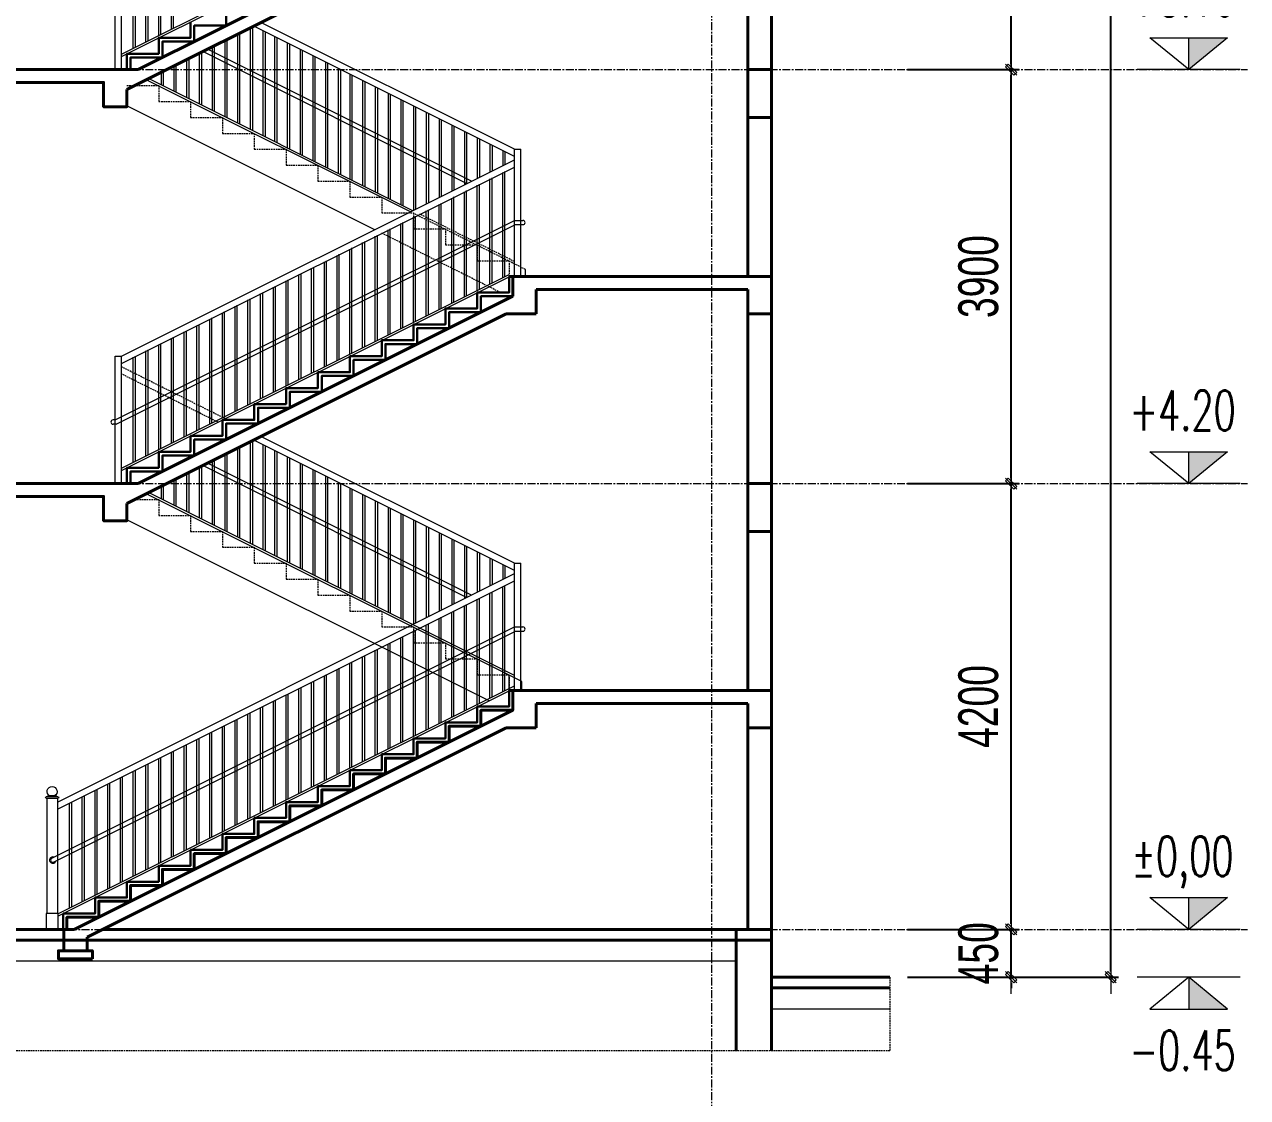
# Model space of a CAD drawing. Header units: millimetres. Extents: x 3174748 to 6019813, y -1021377 to -112338.
# Drawn here: x 3605885 to 3617405, y -285357 to -275248 of the extents above; entities that cross this region are included whole.
import ezdxf
from ezdxf.enums import TextEntityAlignment as Align

# ---------------------------------------------------------------- set-up
doc = ezdxf.new("R2010")
doc.units = ezdxf.units.MM
doc.header["$LTSCALE"] = 60
doc.header["$MEASUREMENT"] = 0
doc.linetypes.add('CENTER', pattern=[2, 1.25, -0.25, 0.25, -0.25])
doc.linetypes.add('HIDDEN', pattern=[0.375, 0.25, -0.125])
doc.layers.get('DEFPOINTS').update_dxf_attribs({"lineweight": 0})
for name, color, linetype, lineweight in [('cat1', 30, 'Continuous', 40), ('cat2', 22, 'Continuous', 30), ('dim', 144, 'Continuous', 13), ('hatch1', 136, 'Continuous', 9), ('LC Dim', 8, 'Continuous', 18), ('LC Text1', 3, 'Continuous', 20), ('LC Text2', 7, 'Continuous', 25), ('manh2', 155, 'Continuous', 9), ('noithat', 125, 'Continuous', 9), ('thay1', 63, 'Continuous', 18), ('thay2', 151, 'Continuous', 15), ('truc', 76, 'CENTER', 9)]:
    doc.layers.add(name, color=color, linetype=linetype, lineweight=lineweight)
doc.styles.add('HOATBIF', font='hoatbif.shx', dxfattribs={"width": 0.7})
doc.styles.add('T1', font='Vnsimli.shx', dxfattribs={"width": 0.8})
doc.dimstyles.new('1-150', dxfattribs={"dimscale": 150, "dimtxt": 2.5, "dimasz": 0.35, "dimexe": 0.5, "dimexo": 0, "dimgap": 0.8, "dimtad": 1, "dimdec": 0, "dimzin": 0, "dimdsep": 46, "dimtxsty": 'HOATBIF', "dimblk1": 'DOT', "dimblk2": 'DOT', "dimsah": 1, "dimcen": -1, "dimdle": 1, "dimclrd": 256, "dimclre": 256, "dimclrt": 4, "dimadec": 3, "dimazin": 2, "dimtfac": 0.333333, "dimtdec": 0, "dimtix": 1, "dimtmove": 2, "dimatfit": 3, "dimldrblk": 'DOT', "dimfxl": 1, "dimtvp": 0.833333, "dimtolj": 1, "dimtzin": 0, "dimarcsym": 0})

# ---------------------------------------------------------------- blocks, each defined once
blk = doc.blocks.new('A$C4B062B56')
at = {"layer": 'noithat', "linetype": 'ByBlock'}
for p, q in [((7, 1100), (117, 1100)), ((7, 1100), (117, 1100)), ((7, 1100), (117, 1100)), ((7, 1085), (117, 1085)), ((12, 1100), (112, 1100)), ((12, 1085), (12, 0)), ((22, 1100), (22, 1105)), ((27, 1110), (98, 1110)), ((103, 1100), (103, 1105)), ((112, 1085), (112, 0)), ((7, 0), (117, 0)), ((7, 0), (117, 0)), ((7, 0), (7, -150)), ((12, 0), (112, 0)), ((12, 0), (112, 0)), ((117, 0), (117, -150)), ((7, -150), (117, -150)), ((7, -150), (117, -150)), ((12, -150), (112, -150)), ((12, -150), (112, -150))]:
    blk.add_line(p, q, dxfattribs=at)
for centre, radius, start, end in [((62, 1150), 46.7, 299.9724, 240.0276), ((7, 1093), 7.5, 90, 270), ((7, 1093), 7.5, 90, 270), ((27, 1105), 5, 90, 180), ((98, 1105), 5, 0, 90), ((117, 1093), 7.5, 270, 90)]:
    blk.add_arc(centre, radius, start, end, dxfattribs=at)
blk = doc.blocks.new('Caodo1')
at = {"layer": 'LC Text1'}
blk.add_hatch(color=4, dxfattribs=at).paths.add_polyline_path([(0, 200.2), (0, 0), (243.4, 200.2)])
at = {"layer": 'LC Text1', "color": 4}
for p, q in [((0, 0), (0, 200.2)), ((323.6, 0), (-323.6, 0))]:
    blk.add_line(p, q, dxfattribs=at)
blk.add_lwpolyline([(-243.4, 200.2), (243.4, 200.2), (0, 0), (0, 0)], close=True, dxfattribs=at)
at = {"layer": 'LC Text1', "color": 4, "style": 'T1', "width": 0.8}
blk.add_attdef('%%P0,00', text='', height=250, dxfattribs=at).set_placement((-39, 459.5), align=Align.MIDDLE_CENTER)
blk = doc.blocks.new('A$C343C5123')
at = {"layer": 'truc'}
for p, q in [((13843, 0), (13843, 26899)), ((-2053, 14268), (18889, 14268)), ((-2053, 10368), (18889, 10368)), ((-2053, 6168), (18889, 6168))]:
    blk.add_line(p, q, dxfattribs=at)
blk = doc.blocks.new('DOT')
at = {"layer": 'LC Dim'}
blk.add_line((-3, 0), (3, 0), dxfattribs=at)
at = {"layer": 'LC Dim', "color": 4}
blk.add_line((-1, -1), (1, 1), dxfattribs=at)
blk.add_lwpolyline([(0.5, 1), (-1, -0.5), (-0.5, -1), (1, 0.5)], close=True, dxfattribs=at)
blk = doc.blocks.new('*D107')
at = {"layer": 'DEFPOINTS', "color": 0, "transparency": 16777216}
for p in [(3614201, -283773), (3615178, -283773), (3614201, -284223)]:
    blk.add_point(p, dxfattribs=at)
at = {"layer": 'dim', "lineweight": -2, "transparency": 16777216}
for p, q in [((3615178, -283721), (3615178, -283668)), ((3614201, -283773), (3615253, -283773)), ((3615178, -284223), (3615178, -283773)), ((3614201, -284223), (3615253, -284223)), ((3615178, -284276), (3615178, -284328))]:
    blk.add_line(p, q, dxfattribs=at)
at = {"layer": 'dim', "lineweight": -2, "transparency": 16777216, "xscale": 52.5, "yscale": 52.5, "zscale": 52.5}
for p, rotation in [((3615178, -283773), 270), ((3615178, -284223), 90)]:
    blk.add_blockref('DOT', p, dxfattribs=dict(at, rotation=rotation))
at = {"layer": 'dim', "color": 4, "transparency": 16777216, "insert": (3614871, -283998), "char_height": 375, "attachment_point": 5, "rotation": 90, "style": 'HOATBIF'}
blk.add_mtext('\\A1;450', dxfattribs=at)
blk = doc.blocks.new('*D108')
at = {"layer": 'DEFPOINTS', "color": 0, "transparency": 16777216}
for p in [(3614201, -279573), (3615178, -279573), (3614201, -283773)]:
    blk.add_point(p, dxfattribs=at)
at = {"layer": 'dim', "lineweight": -2, "transparency": 16777216}
for p, q in [((3614201, -279573), (3615253, -279573)), ((3615178, -283721), (3615178, -279626)), ((3614201, -283773), (3615253, -283773))]:
    blk.add_line(p, q, dxfattribs=at)
at = {"layer": 'dim', "lineweight": -2, "transparency": 16777216, "xscale": 52.5, "yscale": 52.5, "zscale": 52.5}
for p, rotation in [((3615178, -279573), 90), ((3615178, -283773), 270)]:
    blk.add_blockref('DOT', p, dxfattribs=dict(at, rotation=rotation))
at = {"layer": 'dim', "color": 4, "transparency": 16777216, "insert": (3614871, -281673), "char_height": 375, "attachment_point": 5, "rotation": 90, "style": 'HOATBIF'}
blk.add_mtext('\\A1;4200', dxfattribs=at)
blk = doc.blocks.new('*D109')
at = {"layer": 'DEFPOINTS', "color": 0, "transparency": 16777216}
for p in [(3614201, -275673), (3615178, -275673), (3614201, -279573)]:
    blk.add_point(p, dxfattribs=at)
at = {"layer": 'dim', "lineweight": -2, "transparency": 16777216}
for p, q in [((3614201, -275673), (3615253, -275673)), ((3615178, -279521), (3615178, -275726)), ((3614201, -279573), (3615253, -279573))]:
    blk.add_line(p, q, dxfattribs=at)
at = {"layer": 'dim', "lineweight": -2, "transparency": 16777216, "xscale": 52.5, "yscale": 52.5, "zscale": 52.5}
for p, rotation in [((3615178, -275673), 90), ((3615178, -279573), 270)]:
    blk.add_blockref('DOT', p, dxfattribs=dict(at, rotation=rotation))
at = {"layer": 'dim', "color": 4, "transparency": 16777216, "insert": (3614871, -277623), "char_height": 375, "attachment_point": 5, "rotation": 90, "style": 'HOATBIF'}
blk.add_mtext('\\A1;3900', dxfattribs=at)
blk = doc.blocks.new('*D110')
at = {"layer": 'DEFPOINTS', "color": 0, "transparency": 16777216}
for p in [(3614201, -271773), (3615178, -271773), (3614201, -275673)]:
    blk.add_point(p, dxfattribs=at)
at = {"layer": 'dim', "lineweight": -2, "transparency": 16777216}
for p, q in [((3614201, -271773), (3615253, -271773)), ((3615178, -275621), (3615178, -271826)), ((3614201, -275673), (3615253, -275673))]:
    blk.add_line(p, q, dxfattribs=at)
at = {"layer": 'dim', "lineweight": -2, "transparency": 16777216, "xscale": 52.5, "yscale": 52.5, "zscale": 52.5}
for p, rotation in [((3615178, -271773), 90), ((3615178, -275673), 270)]:
    blk.add_blockref('DOT', p, dxfattribs=dict(at, rotation=rotation))
at = {"layer": 'dim', "color": 4, "transparency": 16777216, "insert": (3614871, -273723), "char_height": 375, "attachment_point": 5, "rotation": 90, "style": 'HOATBIF'}
blk.add_mtext('\\A1;3900', dxfattribs=at)
blk = doc.blocks.new('*D113')
at = {"layer": 'DEFPOINTS', "color": 0, "transparency": 16777216}
for p in [(3614201, -265073), (3616116, -265073), (3614201, -284223)]:
    blk.add_point(p, dxfattribs=at)
at = {"layer": 'dim', "lineweight": -2, "transparency": 16777216}
for p, q in [((3614201, -265073), (3616191, -265073)), ((3616116, -284171), (3616116, -265126)), ((3614201, -284223), (3616191, -284223))]:
    blk.add_line(p, q, dxfattribs=at)
at = {"layer": 'dim', "lineweight": -2, "transparency": 16777216, "xscale": 52.5, "yscale": 52.5, "zscale": 52.5}
for p, rotation in [((3616116, -265073), 90), ((3616116, -284223), 270)]:
    blk.add_blockref('DOT', p, dxfattribs=dict(at, rotation=rotation))
at = {"layer": 'dim', "color": 4, "transparency": 16777216, "insert": (3615808, -274648), "char_height": 375, "attachment_point": 5, "rotation": 90, "style": 'HOATBIF'}
blk.add_mtext('\\A1;19150', dxfattribs=at)

msp = doc.modelspace()

# ---------------------------------------------------------------- linework, layer by layer
at = {"layer": 'cat1'}
for p, q in [((3612919.7, -264873.4), (3612919.7, -284917.7)), ((3612699.7, -265193.4), (3612699.7, -277623.4)), ((3606954.7, -275673.4), (3610484.7, -273908.4)), ((3606849.7, -275860.1), (3610423.1, -274073.4)), ((3610449.7, -277623.4), (3612919.7, -277623.4)), ((3610484.7, -277623.4), (3610484.7, -277808.4)), ((3610704.7, -277743.4), (3612699.7, -277743.4)), ((3610704.7, -277743.4), (3610704.7, -277973.4)), ((3612699.7, -277743.4), (3612699.7, -281523.4)), ((3606954.7, -279573.4), (3610484.7, -277808.4)), ((3606849.7, -279760.1), (3610423.1, -277973.4)), ((3610423.1, -277973.4), (3610704.7, -277973.4)), ((3612699.7, -277973.4), (3612919.7, -277973.4)), ((3610449.7, -281523.4), (3612919.7, -281523.4)), ((3610484.7, -281523.4), (3610484.7, -281708.4)), ((3610704.7, -281643.4), (3610704.7, -281873.4)), ((3610704.7, -281643.4), (3612699.7, -281643.4)), ((3612699.7, -281643.4), (3612699.7, -283773.4)), ((3606354.7, -283773.4), (3610484.7, -281708.4)), ((3606474.7, -283847.6), (3610423.1, -281873.4)), ((3610423.1, -281873.4), (3610704.7, -281873.4)), ((3612699.7, -281873.4), (3612919.7, -281873.4)), ((3606354.7, -283773.4), (3601419.7, -283773.4)), ((3606254.7, -283773.4), (3606254.7, -283973.4)), ((3606474.7, -283973.4), (3606474.7, -283847.6)), ((3612919.7, -283773.4), (3606623.1, -283773.4)), ((3612589.7, -283773.4), (3612589.7, -284917.7)), ((3612919.7, -283873.4), (3601750.5, -283873.4)), ((3606254.7, -283973.4), (3606474.7, -283973.4)), ((3614034.9, -284223.4), (3612919.7, -284223.4)), ((3614034.9, -284323.4), (3612919.7, -284323.4))]:
    msp.add_line(p, q, dxfattribs=at)
for points in [[(3606954.7, -275673.4), (3601750.5, -275673.4), (3601750.5, -276123.4), (3601970.5, -276123.4), (3601970.5, -275793.4), (3604749.7, -275793.4), (3604749.7, -276123.4), (3604969.7, -276123.4), (3604969.7, -275793.4), (3606629.7, -275793.4), (3606629.7, -276023.4), (3606849.7, -276023.4), (3606849.7, -275860.1)], [(3606954.7, -279573.4), (3601750.5, -279573.4), (3601750.5, -280023.4), (3601970.5, -280023.4), (3601970.5, -279693.4), (3604749.7, -279693.4), (3604749.7, -280023.4), (3604969.7, -280023.4), (3604969.7, -279693.4), (3606629.7, -279693.4), (3606629.7, -279923.4), (3606849.7, -279923.4), (3606849.7, -279760.1)], [(3606284.7, -283773.4), (3606284.7, -283658.4), (3606584.7, -283658.4), (3606584.7, -283508.4), (3606884.7, -283508.4), (3606884.7, -283358.4), (3607184.7, -283358.4), (3607184.7, -283208.4), (3607484.7, -283208.4), (3607484.7, -283058.4), (3607784.7, -283058.4), (3607784.7, -282908.4), (3608084.7, -282908.4), (3608084.7, -282758.4), (3608384.7, -282758.4), (3608384.7, -282608.4), (3608684.7, -282608.4), (3608684.7, -282458.4), (3608984.7, -282458.4), (3608984.7, -282308.4), (3609284.7, -282308.4), (3609284.7, -282158.4), (3609584.7, -282158.4), (3609584.7, -282008.4), (3609884.7, -282008.4), (3609884.7, -281858.4), (3610184.7, -281858.4), (3610184.7, -281708.4), (3610484.7, -281708.4), (3610484.7, -281523.4)]]:
    msp.add_lwpolyline(points, dxfattribs=at)
for points in [[(3612919.7, -275673.4), (3612699.7, -275673.4), (3612699.7, -276123.4), (3612919.7, -276123.4)], [(3612919.7, -279573.4), (3612699.7, -279573.4), (3612699.7, -280023.4), (3612919.7, -280023.4)], [(3606524.7, -284049.5), (3606204.7, -284049.5), (3606204.7, -283973.4), (3606524.7, -283973.4)]]:
    msp.add_lwpolyline(points, close=True, dxfattribs=at)
at = {"layer": 'cat2'}
for points in [[(3606884.7, -275673.4), (3606884.7, -275558.4), (3607184.7, -275558.4), (3607184.7, -275408.4), (3607484.7, -275408.4), (3607484.7, -275258.4), (3607784.7, -275258.4), (3607784.7, -275108.4)], [(3606849.7, -275673.4), (3606849.7, -275523.4), (3607149.7, -275523.4), (3607149.7, -275373.4), (3607449.7, -275373.4), (3607449.7, -275223.4)], [(3606849.7, -279573.4), (3606849.7, -279423.4), (3607149.7, -279423.4), (3607149.7, -279273.4), (3607449.7, -279273.4), (3607449.7, -279123.4), (3607749.7, -279123.4), (3607749.7, -278973.4), (3608049.7, -278973.4), (3608049.7, -278823.4), (3608349.7, -278823.4), (3608349.7, -278673.4), (3608649.7, -278673.4), (3608649.7, -278523.4), (3608949.7, -278523.4), (3608949.7, -278373.4), (3609249.7, -278373.4), (3609249.7, -278223.4), (3609549.7, -278223.4), (3609549.7, -278073.4), (3609849.7, -278073.4), (3609849.7, -277923.4), (3610149.7, -277923.4), (3610149.7, -277773.4), (3610449.7, -277773.4), (3610449.7, -277623.4)], [(3606884.7, -279573.4), (3606884.7, -279458.4), (3607184.7, -279458.4), (3607184.7, -279308.4), (3607484.7, -279308.4), (3607484.7, -279158.4), (3607784.7, -279158.4), (3607784.7, -279008.4), (3608084.7, -279008.4), (3608084.7, -278858.4), (3608384.7, -278858.4), (3608384.7, -278708.4), (3608684.7, -278708.4), (3608684.7, -278558.4), (3608984.7, -278558.4), (3608984.7, -278408.4), (3609284.7, -278408.4), (3609284.7, -278258.4), (3609584.7, -278258.4), (3609584.7, -278108.4), (3609884.7, -278108.4), (3609884.7, -277958.4), (3610184.7, -277958.4), (3610184.7, -277808.4), (3610484.7, -277808.4), (3610484.7, -277623.4)], [(3606249.7, -283773.4), (3606249.7, -283623.4), (3606549.7, -283623.4), (3606549.7, -283473.4), (3606849.7, -283473.4), (3606849.7, -283323.4), (3607149.7, -283323.4), (3607149.7, -283173.4), (3607449.7, -283173.4), (3607449.7, -283023.4), (3607749.7, -283023.4), (3607749.7, -282873.4), (3608049.7, -282873.4), (3608049.7, -282723.4), (3608349.7, -282723.4), (3608349.7, -282573.4), (3608649.7, -282573.4), (3608649.7, -282423.4), (3608949.7, -282423.4), (3608949.7, -282273.4), (3609249.7, -282273.4), (3609249.7, -282123.4), (3609549.7, -282123.4), (3609549.7, -281973.4), (3609849.7, -281973.4), (3609849.7, -281823.4), (3610149.7, -281823.4), (3610149.7, -281673.4), (3610449.7, -281673.4), (3610449.7, -281523.4)]]:
    msp.add_lwpolyline(points, dxfattribs=at)
at = {"layer": 'hatch1', "linetype": 'HIDDEN'}
for p, q in [((3610604.7, -277555.6), (3609540.4, -277023.4)), ((3610499.7, -277480.7), (3609609.5, -277035.6)), ((3610369.6, -277773.4), (3609251.8, -277214.5)), ((3607776, -278961.5), (3606799.7, -278473.4)), ((3607708.9, -278995.1), (3606799.7, -278540.5))]:
    msp.add_line(p, q, dxfattribs=at)
for points in [[(3606849.7, -275823.4), (3607149.7, -275823.4), (3607149.7, -275973.4), (3607449.7, -275973.4), (3607449.7, -276123.4), (3607749.7, -276123.4), (3607749.7, -276273.4), (3608049.7, -276273.4), (3608049.7, -276423.4), (3608349.7, -276423.4), (3608349.7, -276573.4), (3608649.7, -276573.4), (3608649.7, -276723.4), (3608949.7, -276723.4), (3608949.7, -276873.4), (3609249.7, -276873.4), (3609249.7, -277023.4), (3609549.7, -277023.4), (3609549.7, -277173.4), (3609849.7, -277173.4), (3609849.7, -277323.4), (3610149.7, -277323.4), (3610149.7, -277473.4), (3610449.7, -277473.4), (3610449.7, -277623.4)], [(3606923.1, -279723.4), (3607149.7, -279723.4), (3607149.7, -279873.4), (3607449.7, -279873.4), (3607449.7, -280023.4), (3607749.7, -280023.4), (3607749.7, -280173.4), (3608049.7, -280173.4), (3608049.7, -280323.4), (3608349.7, -280323.4), (3608349.7, -280473.4), (3608649.7, -280473.4), (3608649.7, -280623.4), (3608949.7, -280623.4), (3608949.7, -280773.4), (3609249.7, -280773.4), (3609249.7, -280923.4), (3609549.7, -280923.4), (3609549.7, -281073.4), (3609849.7, -281073.4), (3609849.7, -281223.4), (3610149.7, -281223.4), (3610149.7, -281373.4), (3610449.7, -281373.4), (3610449.7, -281523.4)], [(3614034.9, -284223.4), (3614034.9, -284917.7), (3599979.3, -284917.7), (3599979.3, -284223.4)]]:
    msp.add_lwpolyline(points, dxfattribs=at)
at = {"layer": 'manh2'}
for p, q in [((3606799.7, -275527.3), (3610449.7, -273702.3)), ((3607149.7, -275352.3), (3607149.7, -274363)), ((3607169.7, -275342.3), (3607169.7, -274353)), ((3607269.7, -275292.3), (3607269.7, -274303)), ((3607289.7, -275282.3), (3607289.7, -274293)), ((3606909.7, -275472.3), (3606909.7, -274483)), ((3606929.7, -275462.3), (3606929.7, -274473)), ((3607029.7, -275412.3), (3607029.7, -274423)), ((3607049.7, -275402.3), (3607049.7, -274413)), ((3608011.7, -275279.1), (3608011.7, -276236.7)), ((3608031.7, -275269.1), (3608031.7, -276246.7)), ((3608131.7, -275306.5), (3608131.7, -276296.7)), ((3608151.7, -275316.5), (3608151.7, -276306.7)), ((3607771.7, -275399.1), (3607771.7, -276116.7)), ((3607791.7, -275389.1), (3607791.7, -276126.7)), ((3607891.7, -275339.1), (3607891.7, -276176.7)), ((3607911.7, -275329.1), (3607911.7, -276186.7)), ((3608240.7, -275361), (3608240.7, -276351.2)), ((3608260.7, -275371), (3608260.7, -276361.2)), ((3608360.7, -275421), (3608360.7, -276411.2)), ((3608380.7, -275431), (3608380.7, -276421.2)), ((3607531.7, -275519.1), (3607531.7, -275996.7)), ((3607551.7, -275509.1), (3607551.7, -276006.7)), ((3610050, -276745.8), (3607564.2, -275502.9)), ((3610094.7, -276723.4), (3607608.9, -275480.5)), ((3607651.7, -275459.1), (3607651.7, -276056.7)), ((3607671.7, -275449.1), (3607671.7, -276066.7)), ((3608480.7, -275481), (3608480.7, -276471.2)), ((3608500.7, -275491), (3608500.7, -276481.2)), ((3608600.7, -275541), (3608600.7, -276531.2)), ((3608620.7, -275551), (3608620.7, -276541.2)), ((3607291.7, -275639.1), (3607291.7, -275876.7)), ((3607311.7, -275629.1), (3607311.7, -275886.7)), ((3607411.7, -275579.1), (3607411.7, -275936.7)), ((3607431.7, -275569.1), (3607431.7, -275946.7)), ((3608720.7, -275601), (3608720.7, -276591.2)), ((3608740.7, -275611), (3608740.7, -276601.2)), ((3608840.7, -275661), (3608840.7, -276651.2)), ((3608860.7, -275671), (3608860.7, -276661.2)), ((3609542.5, -277002.1), (3607054.1, -275757.9)), ((3607171.7, -275699.1), (3607171.7, -275816.7)), ((3607191.7, -275689.1), (3607191.7, -275826.7)), ((3608949.7, -275715.5), (3608949.7, -276705.7)), ((3608969.7, -275725.5), (3608969.7, -276715.7)), ((3609069.7, -275775.5), (3609069.7, -276765.7)), ((3609089.7, -275785.5), (3609089.7, -276775.7)), ((3609189.7, -275835.5), (3609189.7, -276825.7)), ((3609209.7, -275845.5), (3609209.7, -276835.7)), ((3609309.7, -275895.5), (3609309.7, -276885.7)), ((3609329.7, -275905.5), (3609329.7, -276895.7)), ((3609429.7, -275955.5), (3609429.7, -276945.7)), ((3609449.7, -275965.5), (3609449.7, -276955.7)), ((3609549.7, -276015.5), (3609549.7, -276995.9)), ((3609569.7, -276025.5), (3609569.7, -276985.9)), ((3609669.7, -276075.5), (3609669.7, -276935.9)), ((3609689.7, -276085.5), (3609689.7, -276925.9)), ((3609789.7, -276135.5), (3609789.7, -276875.9)), ((3609809.7, -276145.5), (3609809.7, -276865.9)), ((3609909.7, -276195.8), (3609909.7, -276815.9)), ((3609929.7, -276205.8), (3609929.7, -276805.9)), ((3610029.7, -276255.5), (3610029.7, -276755.9)), ((3610049.7, -276265.5), (3610049.7, -276745.9)), ((3610149.7, -276315.5), (3610149.7, -276695.9)), ((3610169.7, -276325.5), (3610169.7, -276685.9)), ((3610269.7, -276375.5), (3610269.7, -276635.9)), ((3610289.7, -276385.5), (3610289.7, -276625.9)), ((3610389.7, -276435.5), (3610389.7, -276575.9)), ((3610409.7, -276445.5), (3610409.7, -276565.9)), ((3610269.7, -277692.3), (3610269.7, -276703)), ((3610289.7, -277682.3), (3610289.7, -276693)), ((3610389.7, -277632.3), (3610389.7, -276643)), ((3610409.7, -277622.3), (3610409.7, -276633)), ((3610029.7, -277812.3), (3610029.7, -276823)), ((3610049.7, -277802.3), (3610049.7, -276813)), ((3610149.7, -277752.3), (3610149.7, -276763)), ((3610169.7, -277742.3), (3610169.7, -276753)), ((3609809.7, -277922.3), (3609809.7, -276933)), ((3609909.7, -277872.3), (3609909.7, -276883)), ((3609929.7, -277862.3), (3609929.7, -276873)), ((3609569.7, -278042.3), (3609569.7, -277053)), ((3609669.7, -277992.3), (3609669.7, -277003)), ((3609689.7, -277982.3), (3609689.7, -276993)), ((3609789.7, -277932.3), (3609789.7, -276943)), ((3609429.7, -278112.3), (3609429.7, -277123)), ((3609449.7, -278102.3), (3609449.7, -277113)), ((3609549.7, -278052.3), (3609549.7, -277063)), ((3609189.7, -278232.3), (3609189.7, -277243)), ((3609209.7, -278222.3), (3609209.7, -277233)), ((3609309.7, -278172.3), (3609309.7, -277183)), ((3609329.7, -278162.3), (3609329.7, -277173)), ((3608949.7, -278352.3), (3608949.7, -277363)), ((3608969.7, -278342.3), (3608969.7, -277353)), ((3609069.7, -278292.3), (3609069.7, -277303)), ((3609089.7, -278282.3), (3609089.7, -277293)), ((3608709.7, -278472.3), (3608709.7, -277483)), ((3608729.7, -278462.3), (3608729.7, -277473)), ((3608829.7, -278412.3), (3608829.7, -277423)), ((3608849.7, -278402.3), (3608849.7, -277413)), ((3606799.7, -279427.3), (3610449.7, -277602.3)), ((3608469.7, -278592.3), (3608469.7, -277603)), ((3608489.7, -278582.3), (3608489.7, -277593)), ((3608589.7, -278532.3), (3608589.7, -277543)), ((3608609.7, -278522.3), (3608609.7, -277533)), ((3608229.7, -278712.3), (3608229.7, -277723)), ((3608249.7, -278702.3), (3608249.7, -277713)), ((3608349.7, -278652.3), (3608349.7, -277663)), ((3608369.7, -278642.3), (3608369.7, -277653)), ((3607989.7, -278832.3), (3607989.7, -277843)), ((3608009.7, -278822.3), (3608009.7, -277833)), ((3608109.7, -278772.3), (3608109.7, -277783)), ((3608129.7, -278762.3), (3608129.7, -277773)), ((3607749.7, -278952.3), (3607749.7, -277963)), ((3607769.7, -278942.3), (3607769.7, -277953)), ((3607869.7, -278892.3), (3607869.7, -277903)), ((3607889.7, -278882.3), (3607889.7, -277893)), ((3607509.7, -279072.3), (3607509.7, -278083)), ((3607529.7, -279062.3), (3607529.7, -278073)), ((3607629.7, -279012.3), (3607629.7, -278023)), ((3607649.7, -279002.3), (3607649.7, -278013)), ((3607269.7, -279192.3), (3607269.7, -278203)), ((3607289.7, -279182.3), (3607289.7, -278193)), ((3607389.7, -279132.3), (3607389.7, -278143)), ((3607409.7, -279122.3), (3607409.7, -278133)), ((3607029.7, -279312.3), (3607029.7, -278323)), ((3607049.7, -279302.3), (3607049.7, -278313)), ((3607149.7, -279252.3), (3607149.7, -278263)), ((3607169.7, -279242.3), (3607169.7, -278253)), ((3606909.7, -279372.3), (3606909.7, -278383)), ((3606929.7, -279362.3), (3606929.7, -278373)), ((3607891.7, -279239.1), (3607891.7, -280076.7)), ((3607911.7, -279229.1), (3607911.7, -280086.7)), ((3608011.7, -279179.1), (3608011.7, -280136.7)), ((3608031.7, -279169.1), (3608031.7, -280146.7)), ((3608131.7, -279206.5), (3608131.7, -280196.7)), ((3608151.7, -279216.5), (3608151.7, -280206.7)), ((3607651.7, -279359.1), (3607651.7, -279956.7)), ((3607671.7, -279349.1), (3607671.7, -279966.7)), ((3607771.7, -279299.1), (3607771.7, -280016.7)), ((3607791.7, -279289.1), (3607791.7, -280026.7)), ((3608240.7, -279261), (3608240.7, -280251.2)), ((3608260.7, -279271), (3608260.7, -280261.2)), ((3608360.7, -279321), (3608360.7, -280311.2)), ((3608380.7, -279331), (3608380.7, -280321.2)), ((3607431.7, -279469.1), (3607431.7, -279846.7)), ((3607531.7, -279419.1), (3607531.7, -279896.7)), ((3607551.7, -279409.1), (3607551.7, -279906.7)), ((3610050, -280645.8), (3607564.2, -279402.9)), ((3610094.7, -280623.4), (3607608.9, -279380.5)), ((3608480.7, -279381), (3608480.7, -280371.2)), ((3608500.7, -279391), (3608500.7, -280381.2)), ((3608600.7, -279441), (3608600.7, -280431.2)), ((3608620.7, -279451), (3608620.7, -280441.2)), ((3607191.7, -279589.1), (3607191.7, -279726.7)), ((3607291.7, -279539.1), (3607291.7, -279776.7)), ((3607311.7, -279529.1), (3607311.7, -279786.7)), ((3607411.7, -279479.1), (3607411.7, -279836.7)), ((3608720.7, -279501), (3608720.7, -280491.2)), ((3608740.7, -279511), (3608740.7, -280501.2)), ((3608840.7, -279561), (3608840.7, -280551.2)), ((3608860.7, -279571), (3608860.7, -280561.2)), ((3610499.7, -281380.7), (3607054.1, -279657.9)), ((3607171.7, -279599.1), (3607171.7, -279716.7)), ((3608949.7, -279615.5), (3608949.7, -280605.7)), ((3608969.7, -279625.5), (3608969.7, -280615.7)), ((3609069.7, -279675.5), (3609069.7, -280665.7)), ((3609089.7, -279685.5), (3609089.7, -280675.7)), ((3609189.7, -279735.5), (3609189.7, -280725.7)), ((3609209.7, -279745.5), (3609209.7, -280735.7)), ((3609309.7, -279795.5), (3609309.7, -280785.7)), ((3609329.7, -279805.5), (3609329.7, -280795.7)), ((3609429.7, -279855.5), (3609429.7, -280845.7)), ((3609449.7, -279865.5), (3609449.7, -280855.7)), ((3609549.7, -279915.5), (3609549.7, -280895.9)), ((3609569.7, -279925.5), (3609569.7, -280885.9)), ((3609669.7, -279975.5), (3609669.7, -280835.9)), ((3609689.7, -279985.5), (3609689.7, -280825.9)), ((3609789.7, -280035.5), (3609789.7, -280775.9)), ((3609809.7, -280045.5), (3609809.7, -280765.9)), ((3609909.7, -280095.8), (3609909.7, -280715.9)), ((3609929.7, -280105.8), (3609929.7, -280705.9)), ((3610029.7, -280155.5), (3610029.7, -280655.9)), ((3610049.7, -280165.5), (3610049.7, -280645.9)), ((3610149.7, -280215.5), (3610149.7, -280595.9)), ((3610169.7, -280225.5), (3610169.7, -280585.9)), ((3610269.7, -280275.5), (3610269.7, -280535.9)), ((3610289.7, -280285.5), (3610289.7, -280525.9)), ((3610389.7, -280335.5), (3610389.7, -280475.9)), ((3610409.7, -280345.5), (3610409.7, -280465.9)), ((3610269.7, -281592.3), (3610269.7, -280603)), ((3610289.7, -281582.3), (3610289.7, -280593)), ((3610389.7, -281532.3), (3610389.7, -280543)), ((3610409.7, -281522.3), (3610409.7, -280533)), ((3610029.7, -281712.3), (3610029.7, -280723)), ((3610049.7, -281702.3), (3610049.7, -280713)), ((3610149.7, -281652.3), (3610149.7, -280663)), ((3610169.7, -281642.3), (3610169.7, -280653)), ((3609789.7, -281832.3), (3609789.7, -280843)), ((3609809.7, -281822.3), (3609809.7, -280833)), ((3609909.7, -281772.3), (3609909.7, -280783)), ((3609929.7, -281762.3), (3609929.7, -280773)), ((3606142, -283102.3), (3610499.7, -280923.4)), ((3606159.9, -283138.1), (3610509.2, -280963.4)), ((3609549.7, -281952.3), (3609549.7, -280963)), ((3609569.7, -281942.3), (3609569.7, -280953)), ((3609669.7, -281892.3), (3609669.7, -280903)), ((3609689.7, -281882.3), (3609689.7, -280893)), ((3609309.7, -282072.3), (3609309.7, -281083)), ((3609329.7, -282062.3), (3609329.7, -281073)), ((3609429.7, -282012.3), (3609429.7, -281023)), ((3609449.7, -282002.3), (3609449.7, -281013)), ((3609069.7, -282192.3), (3609069.7, -281203)), ((3609089.7, -282182.3), (3609089.7, -281193)), ((3609189.7, -282132.3), (3609189.7, -281143)), ((3609209.7, -282122.3), (3609209.7, -281133)), ((3608849.7, -282302.3), (3608849.7, -281313)), ((3608949.7, -282252.3), (3608949.7, -281263)), ((3608969.7, -282242.3), (3608969.7, -281253)), ((3608609.7, -282422.3), (3608609.7, -281433)), ((3608709.7, -282372.3), (3608709.7, -281383)), ((3608729.7, -282362.3), (3608729.7, -281373)), ((3608829.7, -282312.3), (3608829.7, -281323)), ((3606199.7, -283627.3), (3610499.7, -281477.3)), ((3608469.7, -282492.3), (3608469.7, -281503)), ((3608489.7, -282482.3), (3608489.7, -281493)), ((3608589.7, -282432.3), (3608589.7, -281443)), ((3608229.7, -282612.3), (3608229.7, -281623)), ((3608249.7, -282602.3), (3608249.7, -281613)), ((3608349.7, -282552.3), (3608349.7, -281563)), ((3608369.7, -282542.3), (3608369.7, -281553)), ((3607989.7, -282732.3), (3607989.7, -281743)), ((3608009.7, -282722.3), (3608009.7, -281733)), ((3608109.7, -282672.3), (3608109.7, -281683)), ((3608129.7, -282662.3), (3608129.7, -281673)), ((3607749.7, -282852.3), (3607749.7, -281863)), ((3607769.7, -282842.3), (3607769.7, -281853)), ((3607869.7, -282792.3), (3607869.7, -281803)), ((3607889.7, -282782.3), (3607889.7, -281793)), ((3607509.7, -282972.3), (3607509.7, -281983)), ((3607529.7, -282962.3), (3607529.7, -281973)), ((3607629.7, -282912.3), (3607629.7, -281923)), ((3607649.7, -282902.3), (3607649.7, -281913)), ((3607269.7, -283092.3), (3607269.7, -282103)), ((3607289.7, -283082.3), (3607289.7, -282093)), ((3607389.7, -283032.3), (3607389.7, -282043)), ((3607409.7, -283022.3), (3607409.7, -282033)), ((3607029.7, -283212.3), (3607029.7, -282223)), ((3607049.7, -283202.3), (3607049.7, -282213)), ((3607149.7, -283152.3), (3607149.7, -282163)), ((3607169.7, -283142.3), (3607169.7, -282153)), ((3606789.7, -283332.3), (3606789.7, -282343)), ((3606809.7, -283322.3), (3606809.7, -282333)), ((3606909.7, -283272.3), (3606909.7, -282283)), ((3606929.7, -283262.3), (3606929.7, -282273)), ((3606549.7, -283452.3), (3606549.7, -282463)), ((3606569.7, -283442.3), (3606569.7, -282453)), ((3606669.7, -283392.3), (3606669.7, -282403)), ((3606689.7, -283382.3), (3606689.7, -282393)), ((3606309.7, -283572.3), (3606309.7, -282583)), ((3606329.7, -283562.3), (3606329.7, -282573)), ((3606429.7, -283512.3), (3606429.7, -282523)), ((3606449.7, -283502.3), (3606449.7, -282513))]:
    msp.add_line(p, q, dxfattribs=at)
for radius, start, end in [(30, 68.37537, 344.75474), (20, 116.56505, 296.56505)]:
    msp.add_arc((3606150.9, -283120.2), radius, start, end, dxfattribs=at)
at = {"layer": 'thay1'}
for p, q in [((3606799.7, -275549.7), (3610449.7, -273724.7)), ((3609520.1, -277013.3), (3607031.8, -275769.1)), ((3609184.7, -277181), (3606849.7, -276013.5)), ((3606799.7, -279449.7), (3610449.7, -277624.7)), ((3610604.7, -277623.4), (3610604.7, -277555.6)), ((3610569.7, -281438.1), (3607031.8, -279669.1)), ((3610260.9, -281619.1), (3606849.7, -279913.5)), ((3610449.7, -281523.4), (3610449.7, -281378.1)), ((3606199.7, -283649.7), (3610449.7, -281524.7)), ((3610569.7, -281523.4), (3610569.7, -281438.1)), ((3612589.7, -284073.4), (3602080.5, -284073.4)), ((3614034.9, -284523.4), (3612919.7, -284523.4))]:
    msp.add_line(p, q, dxfattribs=at)
at = {"layer": 'thay2'}
for p, q in [((3606739.7, -275673.4), (3606739.7, -274473.4)), ((3606799.7, -275673.4), (3606799.7, -274473.4)), ((3610499.7, -276490.5), (3608044.3, -275262.8)), ((3610499.7, -276423.4), (3608111.4, -275229.3)), ((3610499.7, -277623.4), (3610499.7, -276423.4)), ((3610499.7, -276423.4), (3610559.7, -276423.4)), ((3610559.7, -277623.4), (3610559.7, -276423.4)), ((3606799.7, -278373.4), (3610499.7, -276523.4)), ((3606799.7, -278440.5), (3610499.7, -276590.5)), ((3606739.7, -278973.4), (3610499.7, -277093.4)), ((3606749.2, -279013.4), (3610509.2, -277133.4)), ((3610499.7, -277093.4), (3610579.7, -277093.4)), ((3610509.2, -277133.4), (3610579.7, -277133.4)), ((3606739.7, -279573.4), (3606739.7, -278373.4)), ((3606739.7, -278373.4), (3606799.7, -278373.4)), ((3606799.7, -279573.4), (3606799.7, -278373.4)), ((3606739.7, -278973.4), (3606719.7, -278973.4)), ((3606749.2, -279013.4), (3606719.7, -279013.4)), ((3610499.7, -280323.4), (3608111.4, -279129.3)), ((3610499.7, -280390.5), (3608044.3, -279162.8)), ((3610499.7, -281523.4), (3610499.7, -280323.4)), ((3610499.7, -280323.4), (3610559.7, -280323.4)), ((3610559.7, -281523.4), (3610559.7, -280323.4)), ((3606194.7, -282573.4), (3610499.7, -280420.9)), ((3606194.7, -282640.5), (3610499.7, -280488)), ((3610499.7, -280923.4), (3610579.7, -280923.4)), ((3610509.2, -280963.4), (3610579.7, -280963.4))]:
    msp.add_line(p, q, dxfattribs=at)
for centre, start, end in [((3610579.7, -277113.4), 270, 90), ((3606719.7, -278993.4), 90, 270), ((3610579.7, -280943.4), 270, 90)]:
    msp.add_arc(centre, 20, start, end, dxfattribs=at)

# ---------------------------------------------------------------- block references
at = {"layer": 'LC Text1'}
ref = msp.add_blockref('Caodo1', (3616851.1, -275673.4), dxfattribs=dict(at, xscale=1.5, yscale=1.5, zscale=1.5))
ref.add_attrib('%%P0,00', '+8.10', dxfattribs={"layer": 'LC Text2', "height": 375, "style": 'T1', "width": 0.65}).set_placement((3616792.6, -274984.2), align=Align.MIDDLE_CENTER)
ref = msp.add_blockref('Caodo1', (3616851.1, -279573.4), dxfattribs=dict(at, xscale=1.5, yscale=1.5, zscale=1.5))
ref.add_attrib('%%P0,00', '+4.20', dxfattribs={"layer": 'LC Text2', "height": 375, "style": 'T1', "width": 0.65}).set_placement((3616792.6, -278884.2), align=Align.MIDDLE_CENTER)
ref = msp.add_blockref('Caodo1', (3616851.1, -283773.4), dxfattribs=dict(at, xscale=1.5, yscale=1.5, zscale=1.5))
ref.add_attrib('%%P0,00', '%%p0,00', dxfattribs={"layer": 'LC Text2', "height": 375, "style": 'T1', "width": 0.65}).set_placement((3616792.6, -283084.2), align=Align.MIDDLE_CENTER)
ref = msp.add_blockref('Caodo1', (3616851.1, -284223.4), dxfattribs=dict(at, xscale=-1.5, yscale=1.5, zscale=1.5, rotation=180))
ref.add_attrib('%%P0,00', '-0.45', dxfattribs={"layer": 'LC Text2', "height": 375, "style": 'T1', "width": 0.65}).set_placement((3616792.6, -284912.7), align=Align.MIDDLE_CENTER)
at = {"layer": 'noithat', "xscale": -1}
msp.add_blockref('A$C4B062B56', (3606207.2, -283623.4), dxfattribs=at)
at = {"layer": 'truc'}
msp.add_blockref('A$C343C5123', (3598516.5, -289941.4), dxfattribs=at)

# ---------------------------------------------------------------- dimensions: what is measured, and where the dimension line sits
at = {"layer": 'dim'}
for base, p1, p2, picture, middle in [((3616115.6, -265073.4), (3614201.3, -284223.4), (3614201.3, -265073.4), '*D113', (3615808.1, -274648.4)), ((3615178.1, -271773.4), (3614201.3, -275673.4), (3614201.3, -271773.4), '*D110', (3614870.6, -273723.4)), ((3615178.1, -275673.4), (3614201.3, -279573.4), (3614201.3, -275673.4), '*D109', (3614870.6, -277623.4)), ((3615178.1, -279573.4), (3614201.3, -283773.4), (3614201.3, -279573.4), '*D108', (3614870.6, -281673.4)), ((3615178.1, -283773.4), (3614201.3, -284223.4), (3614201.3, -283773.4), '*D107', (3614870.6, -283998.4))]:
    dim = msp.add_linear_dim(base=base, p1=p1, p2=p2, angle=90, dimstyle='1-150', dxfattribs=at)
    dim.commit()
    dim.dimension.update_dxf_attribs({"geometry": picture, "text_midpoint": middle})

doc.saveas('drawing.dxf')
